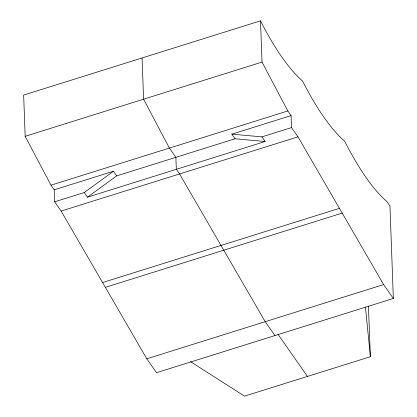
<?xml version="1.0" encoding="UTF-8"?>
<svg xmlns="http://www.w3.org/2000/svg" width="417" height="417" viewBox="0 0 417 417"><rect width="100%" height="100%" fill="white"/><g stroke="black" fill="none" stroke-linecap="round" stroke-linejoin="round"><path stroke-width="0.63" d="M54.663 201.812L61.137 211.07L146.789 358.808L156.495 372.694L393.346 298.468L389.958 206.003L386.721 201.375A171.012 50.316 72.6 0 1 344.651 141.201A171.012 50.316 72.6 0 1 302.575 81.023A171.012 50.316 72.6 0 1 260.505 20.85L23.654 95.071L25.166 136.317L50.989 185.184L54.22 189.813L54.663 201.812L84.27 192.534L113.434 171.257L116.671 175.885L235.099 138.772L265.144 141.499L261.907 136.87L231.862 134.144L235.099 138.772M84.27 192.534L87.507 197.163L116.671 175.885M25.166 136.317L262.017 62.091L260.505 20.85M50.989 185.184L287.839 110.964L291.071 115.592L291.514 127.592L297.988 136.849L383.64 284.582L393.346 298.468M54.22 189.813L113.434 171.257M231.862 134.144L291.071 115.592M261.907 136.87L291.514 127.592M87.507 197.163L265.144 141.499M61.137 211.07L297.988 136.849M102.342 282.622L339.193 208.401M105.579 287.25L342.43 213.03M146.789 358.808L383.64 284.582M368.435 306.052L370.4 356.697L244.508 396.15L190.543 361.664M278.05 334.371L307.454 376.426M274.923 335.581L265.212 321.695L179.56 173.962L176.323 169.333L175.885 157.329L169.411 148.071L143.589 99.204L142.077 57.963M262.017 62.091L287.839 110.964M365.438 307.12L370.4 356.697"/></g></svg>
